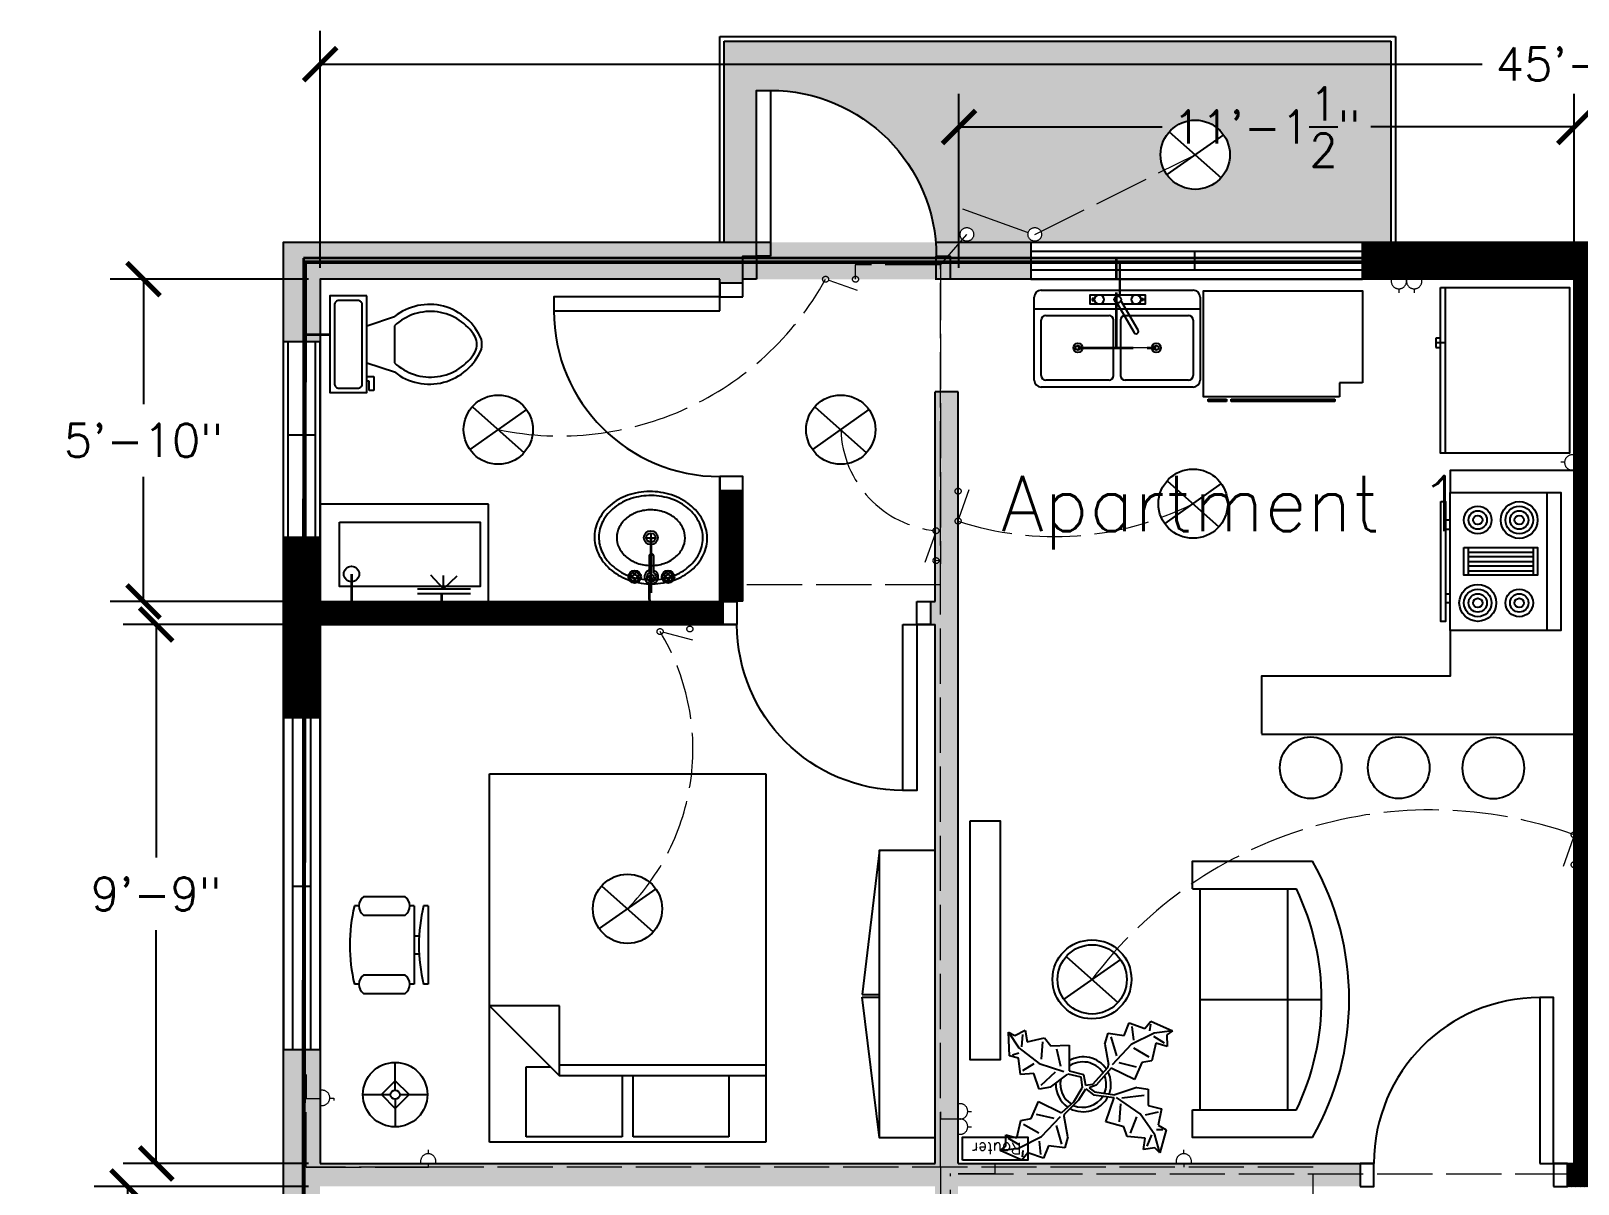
# Model space of a CAD drawing. Header units: inches. Extents: x 527 to 1250, y 344 to 878.
# Drawn here: x 580.6 to 916.4, y 627.3 to 877.7 of the extents above; entities that cross this region are included whole.
import ezdxf

# ---------------------------------------------------------------- set-up
doc = ezdxf.new("R2010")
doc.units = ezdxf.units.IN
doc.header["$MEASUREMENT"] = 0
doc.linetypes.add('ACAD_ISO02W100', pattern=[15, 12, -3])
for name, color, linetype in [('Blocks', 130, 'Continuous'), ('Dimensions', 1, 'Continuous'), ('Door', 6, 'Continuous'), ('Hatches', 3, 'Continuous'), ('Text', 2, 'Continuous'), ('water', 140, 'Continuous'), ('Window', 170, 'Continuous')]:
    doc.layers.add(name, color=color, linetype=linetype)
for name, color, linetype, lineweight in [('Drainage', 114, 'ACAD_ISO02W100', 20), ('Electrical', 30, 'ACAD_ISO02W100', 20), ('Internet', 190, 'ACAD_ISO02W100', 20), ('Soil pipe', 15, 'Continuous', 20)]:
    doc.layers.add(name, color=color, linetype=linetype, lineweight=lineweight)
doc.styles.get("Standard").update_dxf_attribs({"font": 'simplex.shx'})
doc.dimstyles.new('Dim', dxfattribs={"dimscale": 40, "dimtxt": 0.18, "dimasz": 0.18, "dimexe": 0.18, "dimexo": 0.0625, "dimgap": 0.09, "dimtad": 0, "dimtih": 1, "dimtoh": 1, "dimzin": 0, "dimdsep": 46, "dimlunit": 4, "dimtxsty": 'Standard', "dimblk": 'ARCHTICK', "dimcen": 0.09, "dimadec": 0, "dimazin": 0, "dimtfac": 1, "dimtofl": 0, "dimtmove": 0, "dimatfit": 3, "dimfxl": 1, "dimtolj": 1, "dimtzin": 0, "dimarcsym": 0})

# ---------------------------------------------------------------- blocks, each defined once
blk = doc.blocks.new('Door 1')
at = {"layer": 'Door'}
for points in [[(-6, 6), (-3, 6), (-3, 42), (-6, 42)], [(-6, 6), (-3, 6), (-3, 42), (-6, 42)], [(-6, 6), (-3, 6), (-3, 42), (-6, 42)], [(-45, 0.99), (-42, 0.99), (-42, 6), (-45, 6)], [(-3, 1), (0, 1), (0, 6), (-3, 6)]]:
    blk.add_lwpolyline(points, close=True, dxfattribs=at)
blk.add_arc((-6, 6), 36, 90, 180, dxfattribs=at)
blk.add_arc((-6, 6), 36, 90, 180, dxfattribs=at)
blk.add_arc((-6, 6), 36, 90, 180, dxfattribs=at)
blk = doc.blocks.new('Window 1')
at = {"layer": 'Window'}
for p, q in [((0, 7.99), (-72, 7.99)), ((-72, 7.99), (-72, 0)), ((0, 0), (0, 7.99)), ((0, 0), (0, 7.82)), ((0, 6), (-72, 6)), ((-36.5, 6), (-36.5, 2)), ((-72, 2), (0, 2)), ((-72, 0), (0, 0))]:
    blk.add_line(p, q, dxfattribs=at)
blk = doc.blocks.new('Window 2')
at = {"layer": 'Window'}
blk.add_line((-29.77, 7), (-29.77, 1), dxfattribs=at)
for points in [[(-50.02, 0), (-7.57, 0), (-7.57, 7.99), (-50.02, 7.99)], [(-50.02, 1), (-7.57, 1), (-7.57, 7), (-50.02, 7)]]:
    blk.add_lwpolyline(points, close=True, dxfattribs=at)
blk = doc.blocks.new('Toilet - top')
for p, q in [((9.5, -6), (9.5, -2)), ((-10, -8.5), (-8, -8.5)), ((-10, -9.5), (-10, -8.5)), ((-7, -9.5), (-10, -9.5)), ((-8, -8.5), (-8, -8)), ((-7, -8), (-7, -9.5)), ((-4, -8), (-6, -14)), ((4, -8), (6, -14)), ((4, -14), (-4, -14))]:
    blk.add_line(p, q)
blk.add_lwpolyline([(10.5, -8), (10.5, 0), (-10.5, 0), (-10.5, -8)], close=True)
for points in [[(-9.5, -2), (-9.5, -6)], [(8.5, -1), (-8.5, -1)], [(-8.5, -7), (8.5, -7)]]:
    blk.add_lwpolyline(points)
for centre, radius, start, end in [((-8.62, -1.88), 0.884, 81.8699, 188.1301), ((8.62, -1.88), 0.884, 351.8699, 98.1301), ((-8.62, -6.12), 0.884, 171.8699, 278.1301), ((8.62, -6.12), 0.884, 261.8699, 8.1301), ((3.52, -21.58), 12.17, 141.4691, 247.9714), ((4.2, -21.82), 11.33, 136.3677, 238.9468), ((-3.52, -21.58), 12.17, 292.0284, 38.5307), ((-4.2, -21.82), 11.33, 301.053, 43.6321), ((0, -27.88), 4, 245.7318, 294.2682), ((0, -29), 4, 254.8605, 285.1395)]:
    blk.add_arc(centre, radius, start, end)
blk = doc.blocks.new('A$C278E23AF')
blk.add_blockref('Toilet - top', (0, 0))
blk = doc.blocks.new('Sink - Oval top')
for p, q in [((-1, 0), (1, 0)), ((0, 1), (0, -1))]:
    blk.add_line(p, q)
at = {"linetype": 'Continuous'}
for points in [[(-12.23, 0.39, 0.117634), (-11.46, -3.36, 0.104469), (-8.88, -6.8, 0.090016), (-5.08, -9.07, 0.08192), (-0.32, -10.02, 0.08192), (4.49, -9.38, 0.090016), (8.42, -7.36, 0.104469), (11.22, -4.09, 0.117634), (12.23, -0.39, 0.117634), (11.46, 3.36, 0.104469), (8.88, 6.8, 0.090016), (5.08, 9.07, 0.08192), (0.32, 10.02, 0.08192), (-4.49, 9.38, 0.090016), (-8.42, 7.36, 0.104469), (-11.22, 4.09, 0.117634)], [(-11.29, 0.16, 0.118622), (-10.52, -3.25, 0.104678), (-8.07, -6.36, 0.089562), (-4.54, -8.37, 0.081185), (-0.13, -9.15, 0.081185), (4.3, -8.49, 0.089562), (7.89, -6.58, 0.104678), (10.42, -3.55, 0.118622), (11.29, -0.16, 0.118622), (10.52, 3.25, 0.104678), (8.07, 6.36, 0.089562), (4.54, 8.37, 0.081185), (0.13, 9.15, 0.081185), (-4.3, 8.49, 0.089562), (-7.89, 6.58, 0.104678), (-10.42, 3.55, 0.118622)], [(-7.42, 0.08, 0.118283), (-6.91, -2.17, 0.104607), (-5.29, -4.21, 0.089718), (-2.97, -5.53, 0.081436), (-0.07, -6.04, 0.081436), (2.84, -5.59, 0.089718), (5.2, -4.33, 0.104607), (6.86, -2.32, 0.118283), (7.42, -0.08, 0.118283), (6.91, 2.17, 0.104607), (5.29, 4.21, 0.089718), (2.97, 5.53, 0.081436), (0.07, 6.04, 0.081436), (-2.84, 5.59, 0.089718), (-5.2, 4.33, 0.104607), (-6.86, 2.32, 0.118283)]]:
    blk.add_lwpolyline(points, format="xyb", close=True, dxfattribs=at)
for radius in [1.5, 1]:
    blk.add_circle((0, 0), radius)
blk = doc.blocks.new('Bed - Queen')
at = {"linetype": 'Continuous'}
for p, q in [((0, -80.00003), (0, 0)), ((0, 0), (59.99999, 0)), ((59.99999, 0), (59.99999, -80.00003)), ((7.99999, -1.2), (28.79998, -1.2)), ((7.99999, -14.4), (7.99999, -1.2)), ((28.79998, -1.2), (28.79998, -14.4)), ((31.19999, -1.2), (51.99999, -1.2)), ((31.19999, -14.4), (31.19999, -1.2)), ((51.99999, -1.2), (51.99999, -16.4)), ((0, -14.4), (44.8, -14.4)), ((59.99999, -29.6), (44.8, -14.4)), ((44.8, -14.4), (44.8, -29.6)), ((51.99999, -16.4), (46.79936, -16.4)), ((44.8, -16.8), (0, -16.8)), ((44.8, -29.6), (59.99999, -29.6)), ((59.99999, -80.00003), (0, -80.00003))]:
    blk.add_line(p, q, dxfattribs=at)
blk = doc.blocks.new('Plant - Rubber or Philodendron')
at = {"linetype": 'Continuous'}
for p, q in [((8.8871, 10.7908), (9.9809, 13.4933)), ((9.9809, 13.4933), (13.3837, 12.301)), ((13.3837, 12.301), (14.68, 13.9039)), ((14.68, 13.9039), (19.3848, 11.8146)), ((-16.2005, 11.4774), (-13.9899, 8.1064)), ((-16.2005, 11.4774), (-14.8639, 10.7964)), ((-16.0159, 6.3329), (-16.2005, 11.4774)), ((-14.8639, 10.7964), (-12.6195, 11.8975)), ((-13.3174, 8.325), (-13.0735, 11.0065)), ((-12.6195, 11.8975), (-12.1909, 9.4345)), ((-12.1909, 9.4345), (-8.3829, 10.3)), ((-8.3829, 10.3), (-7.0549, 8.501)), ((4.6914, 8.8812), (5.3859, 11.2828)), ((5.3859, 11.2828), (8.8871, 10.7908)), ((5.9878, 10.4842), (7.1971, 6.3869)), ((15.3859, 11.3055), (10.3916, 8.7942)), ((10.5828, 12.6946), (10.8893, 9.7953)), ((14.5816, 13.2037), (14.3848, 11.8033)), ((15.2875, 10.6053), (17.5907, 9.2105)), ((19.3848, 11.8146), (15.3859, 11.3055)), ((19.3848, 11.8146), (18.1868, 10.9119)), ((18.1868, 10.9119), (18.1925, 8.4119)), ((-15.3434, 6.5514), (-13.9984, 6.9884)), ((-13.9899, 8.1064), (-9.5434, 4.7185)), ((-8.8369, 9.409), (-9.0894, 5.6095)), ((-7.0549, 8.501), (-3.0284, 8.6941)), ((-4.8529, 4.012), (-5.7184, 7.82)), ((-3.0284, 8.6941), (-3.0709, 3.1041)), ((4.6914, 8.8812), (5.5014, 4.4831)), ((10.3916, 8.7942), (6.2847, 4.4028)), ((14.2977, 6.1031), (10.9934, 7.9956)), ((15.7909, 9.1065), (14.8995, 5.3044)), ((18.1925, 8.4119), (15.7909, 9.1065)), ((-14.0069, 5.8704), (-16.0159, 6.3329)), ((-13.5868, 2.2894), (-14.0069, 5.8704)), ((-13.1329, 3.1804), (-10.6614, 4.727)), ((-9.5434, 4.7185), (-4.1917, 2.9888)), ((2.1141, 0.2298), (5.4346, 3.9146)), ((6.1032, 3.6844), (2.8262, -0.031)), ((5.4346, 3.9146), (5.5014, 4.4831)), ((11.1089, 1.1958), (6.1032, 3.6844)), ((7.7005, 4.8881), (11.5025, 3.9967)), ((12.7005, 4.8994), (11.1089, 1.1958)), ((14.8995, 5.3044), (12.7005, 4.8994)), ((-10.6784, 2.491), (-13.5868, 2.2894)), ((-9.5858, -0.8715), (-10.6784, 2.491)), ((-9.1318, 0.0195), (-5.9793, 2.9025)), ((-7.1228, -0.443), (-3.5248, 2.2131)), ((-3.5248, 2.2131), (-3.3011, 2.4355)), ((-3.3011, 2.4355), (-0.5306, 1.7947)), ((-3.0709, 3.1041), (0.0797, 2.3163)), ((-0.5306, 1.7947), (-0.2255, -0.5527)), ((-0.5306, 1.7947), (-0.5306, 1.7947)), ((0.0797, 2.3163), (0.4866, -0.031)), ((0.4866, -0.031), (2.1141, 0.2298)), ((-7.1228, -0.443), (-9.5858, -0.8715)), ((-4.0579, -6.2781), (-0.9375, -3.1608)), ((-2.019, -3.6148), (-0.2255, -0.5527)), ((-0.9375, -3.1608), (0.5883, -0.8135)), ((0.5883, -0.8135), (2.2447, -2.0916)), ((2.8262, -0.031), (1.3003, -0.5527)), ((1.3003, -0.5527), (2.4193, -1.4655)), ((2.2447, -2.0916), (6.7108, -2.6626)), ((2.4193, -1.4655), (6.895, -2.1175)), ((4.943, -7.9659), (6.7108, -2.6626)), ((11.6605, -0.5413), (6.895, -2.1175)), ((12.3677, -6.1981), (7.219, -2.6772)), ((8.3544, -2.7453), (13.1973, -2.1704)), ((11.6605, -0.5413), (14.1354, -0.8948)), ((14.1354, -0.8948), (14.1354, -4.4304)), ((-11.3237, -7.2629), (-9.7321, -3.5593)), ((-6.3237, -7.2516), (-10.1257, -6.3602)), ((-9.7321, -3.5593), (-4.7264, -6.0479)), ((-2.019, -3.6148), (-4.7264, -6.0479)), ((-4.1246, -6.8466), (-4.0579, -6.2781)), ((8.125, -4.0768), (7.7715, -7.9659)), ((15.5496, -10.7943), (12.3677, -6.1981)), ((16.2567, -5.8446), (13.4283, -6.5517)), ((14.1354, -4.4304), (16.9638, -5.1375)), ((16.9638, -5.1375), (16.2567, -8.673)), ((-14.4141, -11.4699), (-13.5228, -7.6679)), ((-13.5228, -7.6679), (-11.3237, -7.2629)), ((-12.921, -8.4665), (-9.6166, -10.359)), ((-9.0148, -11.1577), (-4.9047, -6.8122)), ((-4.611, -12.8477), (-5.8203, -8.7504)), ((-3.3146, -11.2447), (-4.1246, -6.8466)), ((8.8321, -9.0266), (4.943, -7.9659)), ((9.5392, -11.1479), (8.8321, -9.0266)), ((10.2463, -10.4408), (11.6605, -6.9053)), ((17.3174, -9.7337), (15.9032, -9.7337)), ((16.2567, -8.673), (18.0245, -9.7337)), ((18.0245, -9.7337), (16.6103, -14.6834)), ((-18.008, -14.1781), (-16.8101, -13.2754)), ((-16.8157, -10.7754), (-14.4141, -11.4699)), ((-16.8101, -13.2754), (-16.8157, -10.7754)), ((-13.9107, -12.9688), (-16.2139, -11.574)), ((-14.0091, -13.669), (-9.0148, -11.1577)), ((-9.206, -15.0581), (-9.5126, -12.1588)), ((-7.5103, -13.1543), (-8.6042, -15.8568)), ((-4.0092, -13.6463), (-7.5103, -13.1543)), ((-3.3146, -11.2447), (-4.0092, -13.6463)), ((13.4283, -11.5015), (9.5392, -11.1479)), ((13.0748, -13.9763), (13.4283, -11.5015)), ((14.8425, -10.7943), (13.7819, -13.2692)), ((16.6103, -14.6834), (15.5496, -10.7943)), ((-18.008, -14.1781), (-14.0091, -13.669)), ((-13.3032, -16.2674), (-18.008, -14.1781)), ((-12.0069, -14.6645), (-13.3032, -16.2674)), ((-13.2048, -15.5672), (-13.008, -14.1668)), ((-8.6042, -15.8568), (-12.0069, -14.6645)), ((15.5496, -13.6228), (13.0748, -13.9763)), ((16.6103, -14.6834), (15.5496, -13.6228))]:
    blk.add_line(p, q, dxfattribs=at)
for centre, radius, start, end in [((0, 0), 6.1275, 34.37569, 120.1028), ((-0.0601, -0.2075), 5.2461, 33.82192, 124.9414), ((0.0308, 0.1664), 6, 178.6147, 235.1169), ((0.0308, 0.1664), 5, 168.1647, 238.6725), ((-0.2664, 0.1682), 5.2775, 338.4094, 20.03007), ((-0.098, 0.1364), 6.1288, 341.2017, 26.09184), ((-0.0234, 0.3825), 6.1492, 242.5812, 331.2714), ((-0.1102, 0.4886), 5.2883, 247.3711, 327.472)]:
    blk.add_arc(centre, radius, start, end, dxfattribs=at)
blk = doc.blocks.new('Refrigerator-2 door - 36 in top')
for p, q in [((0, -26.999999), (36, -26.999999)), ((11, -27.999999), (11, -28.999999)), ((11, -28.999999), (13, -28.999999)), ((12, -26.999999), (12, -28.999999)), ((13, -28.999999), (13, -27.999999))]:
    blk.add_line(p, q)
blk.add_lwpolyline([(0, -27.999999), (0, 0), (36, 0), (36, -27.999999)], close=True)
blk = doc.blocks.new('A$C3CE5625D')
blk.add_blockref('Refrigerator-2 door - 36 in top', (0, 0))
blk = doc.blocks.new('Range-Oven - 30 in top')
for p, q in [((0, -3), (30, -3)), ((12, -6), (18, -6)), ((13, -20), (13, -6)), ((14, -6), (14, -20)), ((15, -20), (15, -6)), ((16, -6), (16, -20)), ((17, -20), (17, -6)), ((18, -20), (12, -20)), ((6, -24), (6, -25)), ((8, -25), (8, -24)), ((22, -25), (22, -24)), ((24, -24), (24, -25))]:
    blk.add_line(p, q)
for points in [[(0, -24), (0, 0), (30, 0), (30, -24)], [(12, -21), (12, -5), (18, -5), (18, -21)], [(2, -26), (2, -25), (28, -25), (28, -26)]]:
    blk.add_lwpolyline(points, close=True)
for centre, radius in [((6, -9), 4), ((6, -9), 3), ((24, -9), 3), ((6, -9), 2), ((6, -9), 1), ((24, -9), 2), ((24, -9), 1), ((6, -18), 3), ((6, -18), 2), ((24, -18), 4), ((24, -18), 3), ((24, -18), 2), ((6, -18), 1), ((24, -18), 1)]:
    blk.add_circle(centre, radius)
blk = doc.blocks.new('Chair - Desk')
at = {"linetype": 'Continuous'}
for p, q in [((-8.5, 0), (-8.5, -1)), ((-8.5, 0), (8.5, 0)), ((8.5, 0), (8.5, -1)), ((-8.5, -3), (-8.5, -4)), ((-8.5, -3), (8.5, -3)), ((-2, -3), (-2, -1.9355)), ((2, -1.9576), (2, -3)), ((8.5, -3), (8.5, -4)), ((-10.5, -5), (-10.5, -14)), ((-6.5, -14), (-6.5, -5)), ((6.5, -5), (6.5, -14)), ((10.5, -14), (10.5, -5)), ((-8.5, -15), (-8.5, -16)), ((8.5, -15), (8.5, -16))]:
    blk.add_line(p, q, dxfattribs=at)
for centre, radius, start, end in [((0, 34.625), 36.625, 256.5803, 283.4197), ((-8.5, -6.5), 2.5, 36.8699, 143.1301), ((8.5, -6.5), 2.5, 36.8699, 143.1301), ((-8.5, -12.5), 2.5, 216.8699, 323.1301), ((0, 19.625), 36.625, 256.5803, 283.4197), ((8.5, -12.5), 2.5, 216.8699, 323.1301)]:
    blk.add_arc(centre, radius, start, end, dxfattribs=at)
blk = doc.blocks.new('Sofa - Roundback Loveseat 5 ft.')
at = {"linetype": 'Continuous'}
for p, q in [((0, -32.44198), (0, -5.99998)), ((-24, -33.99998), (-24, -11.46958)), ((-23.9998, -13.38178), (23.99986, -13.38178)), ((24.00004, -33.99998), (24.00004, -11.46958)), ((-24, -32.44198), (24.00004, -32.44198))]:
    blk.add_line(p, q, dxfattribs=at)
for points in [[(-24, -33.99998), (-30, -33.99998), (-30, -7.99998)], [(30.00004, -7.99998), (30.00004, -33.99998), (24.00004, -33.99998)]]:
    blk.add_lwpolyline(points, dxfattribs=at)
for centre, radius, start, end in [((0, -60.24998), 60.24998, 60.13715, 119.8628), ((0, -61.38438), 55.38444, 64.32083, 115.6792)]:
    blk.add_arc(centre, radius, start, end, dxfattribs=at)
blk = doc.blocks.new('A$C481D0E73')
blk.add_blockref('Sofa - Roundback Loveseat 5 ft.', (0, 0))
blk = doc.blocks.new('Lamp - Table')
at = {"linetype": 'Continuous'}
for p, q in [((0, 7), (0, 1)), ((-1, 0), (-7, 0)), ((0, 3), (-3, 0)), ((-3, 0), (0, -3)), ((3, 0), (0, 3)), ((0, -3), (3, 0)), ((1, 0), (7, 0)), ((0, -1), (0, -7))]:
    blk.add_line(p, q, dxfattribs=at)
for radius in [7, 1]:
    blk.add_circle((0, 0), radius, dxfattribs=at)
blk = doc.blocks.new('Sink-double - 36 in top')
for p, q in [((-18, -4), (18, -4)), ((-0.75, -18.5), (-0.75, -6.5)), ((0.75, -6.5), (0.75, -18.5))]:
    blk.add_line(p, q)
for points in [[(-16.5, 0), (16.5, 0)], [(-18, -19.5), (-18, -1.5)], [(18, -1.5), (18, -19.5)], [(-16.5, -18.5), (-16.5, -6.5)], [(-15.5, -5.5), (-1.75, -5.5)], [(1.75, -5.5), (15.5, -5.5)], [(16.5, -6.5), (16.5, -18.5)], [(-1.75, -19.5), (-15.5, -19.5)], [(15.5, -19.5), (1.75, -19.5)], [(16.5, -21), (-16.5, -21)]]:
    blk.add_lwpolyline(points)
for centre, radius in [((-8.5, -12.5), 1), ((-8.5, -12.5), 0.5), ((8.5, -12.5), 1), ((8.5, -12.5), 0.5)]:
    blk.add_circle(centre, radius)
for centre, radius, start, end in [((-16.5, -1.5), 1.5, 90, 180), ((16.5, -1.5), 1.5, 0, 90), ((-15.5, -6.5), 1, 90, 180), ((-1.75, -6.5), 1, 0, 90), ((1.75, -6.5), 1, 90, 180), ((15.5, -6.5), 1, 0, 90), ((-16.5, -19.5), 1.5, 180, 270), ((-15.5, -18.5), 1, 180, 270), ((-1.75, -18.5), 1, 270, 0), ((1.75, -18.5), 1, 180, 270), ((15.5, -18.5), 1, 270, 0), ((16.5, -19.5), 1.5, 270, 0)]:
    blk.add_arc(centre, radius, start, end)
blk = doc.blocks.new('Faucet - Bathroom top')
for p, q in [((-4.107, 0.125), (-4.375, 0.125)), ((-3.75, 0.4788), (-3.75, 0.75)), ((-3.5, 0.482), (-3.5, 0.75)), ((-3.1461, 0.125), (-2.875, 0.125)), ((3.143, 0.125), (2.875, 0.125)), ((3.5, 0.4788), (3.5, 0.75)), ((3.75, 0.482), (3.75, 0.75)), ((4.1039, 0.125), (4.375, 0.125)), ((-4.1039, -0.125), (-4.375, -0.125)), ((-3.75, -0.4821), (-3.75, -0.75)), ((-3.5, -0.4789), (-3.5, -0.75)), ((-3.143, -0.125), (-2.875, -0.125)), ((-0.5, -0.8639), (-0.5, -4.5)), ((0.5, -4.5), (0.5, -0.8631)), ((3.1461, -0.125), (2.875, -0.125)), ((3.5, -0.4821), (3.5, -0.75)), ((3.75, -0.4789), (3.75, -0.75)), ((4.107, -0.125), (4.375, -0.125))]:
    blk.add_line(p, q)
for centre, radius in [((-3.625, 0), 1.375), ((-4.625, 0), 0.2795), ((-3.625, 0), 0.5), ((-3.625, 1), 0.2795), ((-2.625, 0), 0.2795), ((0, 0), 0.5), ((3.625, 0), 1.375), ((2.625, 0), 0.2795), ((3.625, 0), 0.5), ((3.625, 1), 0.2795), ((4.625, 0), 0.2795), ((-3.625, -1), 0.2795), ((3.625, -1), 0.2795)]:
    blk.add_circle(centre, radius)
for centre, radius, start, end in [((-3.625, 0), 1, 105.2407, 164.2093), ((-3.625, 0), 1, 16.44125, 74.07887), ((0, 0), 1.5, 289.6514, 250.3603), ((0, 0), 1, 300.3431, 239.7554), ((3.625, 0), 1, 106.12, 164.0884), ((3.625, 0), 1, 16.23422, 73.90469), ((-3.625, 0), 1, 196.2342, 253.9047), ((-3.625, 0), 1, 286.12, 344.0884), ((3.625, 0), 1, 196.4413, 254.0789), ((3.625, 0), 1, 285.2407, 344.2093), ((0, -4.5), 0.5, 180, 0)]:
    blk.add_arc(centre, radius, start, end)
blk = doc.blocks.new('A$C04D30047')
blk.add_blockref('Faucet - Bathroom top', (0, 0))
blk = doc.blocks.new('Faucet - kit sink top')
for p, q in [((-5.5, -0.75), (-5.5, -1.25)), ((-4.94278, -0.75), (-5.5, -0.75)), ((-5.5, -1.25), (-4.94278, -1.25)), ((-0.14775, -1.7441), (3.56698, -8.1782)), ((4.43301, -7.6782), (0.71828, -1.2441)), ((4.94278, -0.75), (5.5, -0.75)), ((5.5, -1.25), (4.94278, -1.25)), ((5.5, -0.75), (5.5, -1.25))]:
    blk.add_line(p, q)
blk.add_lwpolyline([(-0.00587, -2), (-6, -2), (-6, 0), (6, 0), (6, -2), (1.15195, -2)])
for centre, radius in [((-4, -1), 1), ((4, -1), 1), ((0, -1), 0.75)]:
    blk.add_circle(centre, radius)
blk.add_arc((4, -7.9282), 0.5, 210, 30)
blk = doc.blocks.new('Base Cabinet 1 Door - side')
for p, q in [((-24, 33.5), (-23.5, 33.5)), ((-24, 29.5), (-24, 33.5)), ((-23.5, 33.5), (-23.5, 29.5)), ((-23.5, 29.5), (-24, 29.5)), ((-24, 6), (-24, 28.5)), ((-24, 28.5), (-23.5, 28.5)), ((-23.5, 28.5), (-23.5, 6)), ((-23.5, 6), (-24, 6)), ((-20, 5), (-23, 5)), ((-20, 0), (-20, 5))]:
    blk.add_line(p, q)
blk.add_lwpolyline([(-23, 5), (-23, 34.5), (0, 34.5), (0, 0), (-20, 0)])
blk = doc.blocks.new('_ArchTick')
at = {"color": 0, "linetype": 'ByBlock', "const_width": 0.15}
blk.add_lwpolyline([(-0.5, -0.5), (0.5, 0.5)], dxfattribs=at)
blk = doc.blocks.new('*D33')
at = {"layer": 'Defpoints', "color": 0, "transparency": 16777216}
for p in [(643.37, 823.78), (605.02, 753.8), (643.37, 753.8)]:
    blk.add_point(p, dxfattribs=at)
at = {"layer": 'Dimensions', "color": 0, "lineweight": -2, "transparency": 16777216}
for p, q in [((640.87, 823.78), (597.82, 823.78)), ((605.02, 823.78), (605.02, 796.68)), ((605.02, 753.8), (605.02, 780.91)), ((640.87, 753.8), (597.82, 753.8))]:
    blk.add_line(p, q, dxfattribs=at)
at = {"layer": 'Dimensions', "color": 0, "lineweight": -2, "transparency": 16777216, "xscale": 7.199999999999999, "yscale": 7.199999999999999, "zscale": 7.199999999999999}
for p, rotation in [((605.02, 823.78), 90), ((605.02, 753.8), 270)]:
    blk.add_blockref('_ArchTick', p, dxfattribs=dict(at, rotation=rotation))
at = {"layer": 'Dimensions', "color": 0, "transparency": 16777216, "insert": (605.02, 788.79), "char_height": 7.2, "attachment_point": 5}
blk.add_mtext('\\A1;5\'-10"', dxfattribs=at)
blk = doc.blocks.new('*D34')
at = {"layer": 'Defpoints', "color": 0, "transparency": 16777216}
for p in [(643.37, 748.8), (607.79, 631.82), (643.37, 631.82)]:
    blk.add_point(p, dxfattribs=at)
at = {"layer": 'Dimensions', "color": 0, "lineweight": -2, "transparency": 16777216}
for p, q in [((640.87, 748.8), (600.59, 748.8)), ((607.79, 748.8), (607.79, 698.2)), ((607.79, 631.82), (607.79, 682.43)), ((640.87, 631.82), (600.59, 631.82))]:
    blk.add_line(p, q, dxfattribs=at)
at = {"layer": 'Dimensions', "color": 0, "lineweight": -2, "transparency": 16777216, "xscale": 7.199999999999999, "yscale": 7.199999999999999, "zscale": 7.199999999999999}
for p, rotation in [((607.79, 748.8), 90), ((607.79, 631.82), 270)]:
    blk.add_blockref('_ArchTick', p, dxfattribs=dict(at, rotation=rotation))
at = {"layer": 'Dimensions', "color": 0, "transparency": 16777216, "insert": (607.79, 690.31), "char_height": 7.2, "attachment_point": 5}
blk.add_mtext('\\A1;9\'-9"', dxfattribs=at)
blk = doc.blocks.new('*D35')
at = {"layer": 'Defpoints', "color": 0, "transparency": 16777216}
for p in [(643.37, 626.82), (601.56, 475.2), (643.37, 475.2)]:
    blk.add_point(p, dxfattribs=at)
at = {"layer": 'Dimensions', "color": 0, "lineweight": -2, "transparency": 16777216}
for p, q in [((640.87, 626.82), (594.36, 626.82)), ((601.56, 626.82), (601.56, 563.01)), ((601.56, 475.2), (601.56, 539.01)), ((640.87, 475.2), (594.36, 475.2))]:
    blk.add_line(p, q, dxfattribs=at)
at = {"layer": 'Dimensions', "color": 0, "lineweight": -2, "transparency": 16777216, "xscale": 7.199999999999999, "yscale": 7.199999999999999, "zscale": 7.199999999999999}
for p, rotation in [((601.56, 626.82), 90), ((601.56, 475.2), 270)]:
    blk.add_blockref('_ArchTick', p, dxfattribs=dict(at, rotation=rotation))
at = {"layer": 'Dimensions', "color": 0, "transparency": 16777216, "insert": (601.56, 551.01), "char_height": 7.2, "attachment_point": 5}
blk.add_mtext('\\A1;12\'-7{\\H1x;\\S1/2;}"', dxfattribs=at)
blk = doc.blocks.new('*D37')
at = {"layer": 'Defpoints', "color": 0, "transparency": 16777216}
for p in [(782.02, 856.83), (782.02, 823.78), (915.55, 823.78)]:
    blk.add_point(p, dxfattribs=at)
at = {"layer": 'Dimensions', "color": 0, "lineweight": -2, "transparency": 16777216}
for p, q in [((782.02, 826.28), (782.02, 864.03)), ((915.55, 826.28), (915.55, 864.03)), ((782.02, 856.83), (826.15, 856.83)), ((915.55, 856.83), (871.41, 856.83))]:
    blk.add_line(p, q, dxfattribs=at)
at = {"layer": 'Dimensions', "color": 0, "lineweight": -2, "transparency": 16777216, "xscale": 7.199999999999999, "yscale": 7.199999999999999, "zscale": 7.199999999999999, "rotation": 180}
blk.add_blockref('_ArchTick', (782.02, 856.83), dxfattribs=at)
at = {"layer": 'Dimensions', "color": 0, "lineweight": -2, "transparency": 16777216, "xscale": 7.199999999999999, "yscale": 7.199999999999999, "zscale": 7.199999999999999}
blk.add_blockref('_ArchTick', (915.55, 856.83), dxfattribs=at)
at = {"layer": 'Dimensions', "color": 0, "transparency": 16777216, "insert": (848.78, 856.83), "char_height": 7.2, "attachment_point": 5}
blk.add_mtext('\\A1;11\'-1{\\H1x;\\S1/2;}"', dxfattribs=at)
blk = doc.blocks.new('*D40')
at = {"layer": 'Defpoints', "color": 0, "transparency": 16777216}
for p in [(643.37, 870.49), (643.37, 823.78), (1194.37, 823.78)]:
    blk.add_point(p, dxfattribs=at)
at = {"layer": 'Dimensions', "color": 0, "lineweight": -2, "transparency": 16777216}
for p, q in [((643.37, 826.28), (643.37, 877.69)), ((1194.37, 826.28), (1194.37, 877.69)), ((643.37, 870.49), (895.56, 870.49)), ((1194.37, 870.49), (942.19, 870.49))]:
    blk.add_line(p, q, dxfattribs=at)
at = {"layer": 'Dimensions', "color": 0, "lineweight": -2, "transparency": 16777216, "xscale": 7.199999999999999, "yscale": 7.199999999999999, "zscale": 7.199999999999999, "rotation": 180}
blk.add_blockref('_ArchTick', (643.37, 870.49), dxfattribs=at)
at = {"layer": 'Dimensions', "color": 0, "lineweight": -2, "transparency": 16777216, "xscale": 7.199999999999999, "yscale": 7.199999999999999, "zscale": 7.199999999999999}
blk.add_blockref('_ArchTick', (1194.37, 870.49), dxfattribs=at)
at = {"layer": 'Dimensions', "color": 0, "transparency": 16777216, "insert": (918.87, 870.49), "char_height": 7.2, "attachment_point": 5}
blk.add_mtext('\\A1;45\'-11"', dxfattribs=at)
blk = doc.blocks.new('Switch - SPST Open')
at = {"color": 7}
blk.add_line((0.027156, -0.00762), (0.264557, -0.092586), dxfattribs=at)
for centre in [(0, 0), (0.25, 0)]:
    blk.add_circle(centre, 0.025, dxfattribs=at)

msp = doc.modelspace()

# ---------------------------------------------------------------- hatches: boundary and pattern name
h = msp.add_hatch()
h.set_pattern_fill('AR-PARQ1', color=256)
h.paths.add_polyline_path([(875.773, 875.448), (731.088, 875.448), (731.088, 831.78), (738.088, 831.78), (738.088, 864.776), (741.088, 864.776, -0.3899537), (776.962, 831.78), (782.234, 831.78), (782.77, 832.398, -0.2174421), (782.262, 833.511, -1), (785.208, 833.511, -0.6427886), (782.77, 832.398), (782.234, 831.78), (875.773, 831.78)])
h.paths.add_polyline_path([(799.787, 834.167), (826.558, 847.464, -0.1157668), (825.774, 850.807, -1), (840.805, 850.807, -0.7924892), (826.558, 847.464), (799.787, 834.167, -0.1157668), (799.941, 833.511, -1), (796.995, 833.511, -0.7924892)], flags=16)
h.paths.add_polyline_path([(1111.09, 873.433), (964.43, 873.433), (964.43, 831.78), (1037.463, 831.78, -0.1149744), (1037.58, 832.281), (1018.009, 841.927, -0.7937631), (1003.752, 845.249, -1), (1018.783, 845.249, -0.1149744), (1018.009, 841.927), (1037.58, 832.281, -0.7937631), (1039.732, 831.78), (1042.148, 831.78), (1048.81, 831.78, -1), (1051.08, 831.78), (1060.27, 831.78, -0.3898823), (1096.144, 864.767), (1099.144, 864.767), (1099.144, 831.78), (1111.09, 831.78)])
h.paths.add_polyline_path([(1249.039, 587.836), (1202.373, 587.836), (1202.373, 516.836), (1202.373, 508.85, -0.3087965), (1202.993, 508.426), (1224.44, 516.813, -0.0927583), (1223.932, 519.531, -1), (1238.963, 519.531, -0.8302309), (1224.44, 516.813), (1202.993, 508.426, -0.5281214), (1202.373, 507.518), (1202.373, 502.188, -0.4142136), (1203.039, 501.522, -0.4142136), (1202.373, 500.856), (1202.373, 490.567, -0.3895592), (1235.32, 454.696), (1235.32, 451.696), (1202.373, 451.696), (1202.373, 436.924), (1249.039, 436.924)])
at = {"layer": 'Hatches'}
h = msp.add_hatch(color=256, dxfattribs=at)
h.dxf.hatch_style = 1
h.paths.add_polyline_path([(797.607, 831.78), (635.373, 831.78), (635.373, 810.203), (643.373, 810.203), (643.373, 823.78), (730.088, 823.78), (730.088, 822.944), (735.088, 822.944), (735.088, 823.78), (776.829, 823.78), (797.607, 823.78)])
h.paths.add_polyline_path([(869.079, 631.82), (781.829, 631.82), (781.829, 799.335), (776.829, 799.335), (776.829, 753.798), (775.837, 753.798), (775.837, 748.802), (776.829, 748.802), (776.829, 631.82), (643.373, 631.82), (643.373, 656.531), (635.373, 656.531), (635.373, 599.49), (643.373, 599.49), (643.373, 626.82), (776.829, 626.82), (776.829, 523.202), (781.829, 523.202), (781.829, 626.82), (869.079, 626.82)])
h = msp.add_hatch(dxfattribs=at)
h.set_pattern_fill('ANSI31', color=256)
h.paths.add_polyline_path([(730.837, 753.87), (733.837, 753.866), (735.088, 753.866), (735.088, 777.944), (730.088, 777.944), (730.088, 753.802), (643.373, 753.802), (643.373, 767.762), (635.373, 767.762), (635.373, 728.531), (643.373, 728.531), (643.373, 748.802), (730.837, 748.861)])
h.paths.add_polyline_path([(920.545, 823.78), (970.148, 823.78), (970.148, 831.78), (869.607, 831.78), (869.607, 823.78), (915.545, 823.78), (915.545, 782.285), (915.545, 631.82), (914.079, 631.82), (914.079, 626.82), (920.545, 626.82), (920.545, 632.82)])

# ---------------------------------------------------------------- linework, layer by layer
for p, q in [((730.088, 831.78), (730.088, 876.448)), ((730.088, 876.448), (730.088, 876.448)), ((730.088, 876.448), (876.773, 876.448)), ((876.773, 876.448), (876.773, 831.78)), ((731.088, 875.448), (875.773, 875.448)), ((731.088, 831.78), (731.088, 875.448)), ((875.773, 875.448), (875.773, 831.78)), ((730.088, 819.944), (730.088, 823.78)), ((735.088, 819.944), (735.088, 823.78)), ((915.545, 631.82), (915.545, 823.78)), ((776.829, 753.798), (776.829, 799.335)), ((781.829, 799.335), (776.829, 799.335)), ((781.829, 631.82), (781.829, 799.335)), ((730.088, 753.802), (730.088, 780.944)), ((735.088, 753.866), (735.088, 780.944)), ((643.373, 753.802), (730.088, 753.802)), ((735.088, 753.866), (733.837, 753.866)), ((772.837, 753.798), (776.829, 753.798)), ((643.373, 748.802), (733.837, 748.863)), ((643.373, 748.802), (733.837, 748.802)), ((769.837, 748.802), (776.829, 748.802)), ((776.829, 631.82), (776.829, 748.802)), ((764.78, 699.799), (764.78, 699.799)), ((643.373, 631.82), (776.829, 631.82)), ((781.829, 631.82), (872.079, 631.82)), ((781.829, 631.82), (872.079, 631.82)), ((911.079, 631.82), (915.545, 631.82))]:
    msp.add_line(p, q)
for points in [[(741.088, 831.78), (635.373, 831.78), (635.373, 343.78), (954.443, 343.78)], [(741.088, 831.78), (635.373, 831.78), (635.373, 343.78), (954.443, 343.78)], [(1060.27, 831.78), (776.962, 831.78)], [(1060.27, 831.78), (776.962, 831.78)], [(730.088, 823.78), (643.373, 823.78), (643.373, 753.802)], [(738.088, 823.78), (735.088, 823.78)], [(915.545, 823.78), (776.829, 823.78)], [(915.545, 823.78), (915.545, 782.285), (888.628, 782.285), (888.611, 777.503)], [(835.107, 800.901), (835.107, 800.963)], [(643.373, 748.802), (643.373, 631.82)], [(888.611, 747.503), (888.611, 737.62), (847.64, 737.62), (847.64, 725.154)], [(847.64, 725.015), (915.545, 725.015)]]:
    msp.add_lwpolyline(points)
msp.add_lwpolyline([(782.762, 632.543), (782.762, 637.484), (796.971, 637.484), (796.971, 632.543)], close=True)
at = {"layer": 'Blocks'}
for p, q in [((839.415, 855.162), (827.131, 846.499)), ((827.667, 855.794), (838.888, 845.793)), ((676.408, 796.111), (687.629, 786.109)), ((750.736, 796.111), (761.957, 786.109)), ((688.157, 795.478), (675.873, 786.815)), ((762.485, 795.478), (750.201, 786.815)), ((838.949, 779.396), (826.665, 770.733)), ((827.2, 780.029), (838.421, 770.027)), ((679.912, 774.945), (643.373, 774.945)), ((679.912, 753.802), (679.912, 774.945)), ((670.116, 756.581), (667.42, 759.511)), ((670.116, 756.581), (670.116, 759.444)), ((673.046, 759.277), (670.116, 756.581)), ((664.49, 756.581), (675.968, 756.581)), ((664.49, 756.581), (670.116, 756.581)), ((664.49, 755.543), (675.968, 755.543)), ((670.116, 756.581), (670.116, 756.581)), ((764.78, 699.799), (761.008, 668.473)), ((764.78, 699.799), (764.78, 699.799)), ((704.459, 692.085), (715.68, 682.083)), ((716.208, 691.452), (703.924, 682.789)), ((817.044, 676.119), (804.76, 667.456)), ((805.296, 676.752), (816.517, 666.75)), ((761.008, 668.473), (764.78, 668.473)), ((764.78, 637.365), (761.008, 667.885)), ((761.008, 667.885), (761.008, 667.885)), ((761.008, 667.885), (764.78, 667.885))]:
    msp.add_line(p, q, dxfattribs=at)
msp.add_lwpolyline([(781.829, 799.335), (781.829, 799.335)], dxfattribs=at)
msp.add_lwpolyline([(781.829, 799.335), (781.829, 799.335)], dxfattribs=at)
for points in [[(647.537, 771.038), (678.126, 771.038), (678.126, 757.085), (647.537, 757.085)], [(784.434, 706.194), (790.923, 706.194), (790.923, 654.307), (784.434, 654.307)], [(776.768, 699.799), (776.768, 637.365), (764.78, 637.365), (764.78, 699.799)]]:
    msp.add_lwpolyline(points, close=True, dxfattribs=at)
for centre, radius in [((833.29, 850.807), 7.516), ((682.031, 791.124), 7.516), ((756.359, 791.124), 7.516), ((832.823, 775.042), 7.516), ((650.171, 759.781), 1.672), ((858.351, 717.713), 6.686), ((877.451, 717.713), 6.686), ((897.99, 717.639), 6.686), ((710.082, 687.098), 7.516), ((810.881, 671.773), 8.571), ((810.918, 671.765), 7.516)]:
    msp.add_circle(centre, radius, dxfattribs=at)
at = {"layer": 'Drainage', "lineweight": 35}
for p, q in [((816.171, 808.88), (816.171, 828.346)), ((807.839, 808.88), (824.839, 808.88))]:
    msp.add_line(p, q, dxfattribs=at)
at = {"layer": 'Drainage'}
msp.add_line((824.839, 808.88), (816.171, 808.88), dxfattribs=at)
at = {"layer": 'Drainage', "lineweight": 35}
for points in [[(715.15, 767.665), (715.15, 751.303), (639.726, 751.303)], [(650.171, 759.781), (650.171, 751.303)]]:
    msp.add_lwpolyline(points, dxfattribs=at)
at = {"layer": 'Electrical'}
for p, q in [((798.468, 833.511), (833.29, 850.807)), ((833.253, 850.816), (833.29, 850.807)), ((778.002, 826.9), (783.735, 833.511)), ((783.735, 833.511), (783.735, 833.511)), ((778.002, 826.9), (759.502, 826.9)), ((759.502, 826.9), (759.502, 823.78)), ((778.002, 630.966), (778.002, 826.9)), ((778.002, 826.9), (778.002, 826.9)), ((778.002, 826.9), (778.002, 765.991)), ((778.002, 826.9), (778.002, 762)), ((918.802, 827.719), (878.861, 827.719)), ((878.861, 827.719), (878.861, 823.78)), ((879.105, 823.78), (875.891, 823.78)), ((879.105, 823.78), (879.105, 823.78)), ((882.42, 823.78), (879.207, 823.78)), ((882.42, 823.78), (882.42, 823.78)), ((877.458, 821.692), (877.458, 820.845)), ((880.773, 821.692), (880.773, 820.845)), ((913.458, 784.035), (912.61, 784.035)), ((915.545, 785.703), (915.545, 785.703)), ((915.545, 782.388), (915.545, 785.601)), ((918.802, 784.772), (915.545, 784.772)), ((915.545, 782.388), (915.545, 782.388)), ((778.002, 762.656), (776.829, 762.689)), ((778.002, 762), (778.002, 762.656)), ((732.499, 757.395), (729.589, 752.125)), ((778.002, 757.395), (732.499, 757.395)), ((729.589, 752.125), (723.615, 752.125)), ((723.615, 752.125), (723.615, 748.49)), ((918.802, 696.512), (915.545, 696.504)), ((640.309, 630.966), (640.309, 651.082)), ((640.309, 651.082), (640.309, 645.919)), ((640.309, 645.919), (643.373, 645.919)), ((643.373, 647.656), (643.373, 647.656)), ((643.373, 647.656), (643.373, 644.443)), ((645.46, 646.009), (646.308, 646.009)), ((646.308, 646.009), (646.308, 645.488)), ((781.829, 644.721), (781.829, 644.721)), ((781.829, 644.721), (781.829, 641.507)), ((643.373, 644.341), (643.373, 644.341)), ((778.002, 642.996), (778.002, 641.506)), ((778.002, 641.506), (781.829, 641.507)), ((781.829, 641.405), (781.829, 641.405)), ((781.829, 641.405), (781.829, 638.192)), ((783.916, 643.074), (784.764, 643.074)), ((783.916, 639.758), (784.764, 639.758)), ((666.872, 633.908), (666.872, 634.756)), ((830.841, 633.908), (830.841, 634.756)), ((665.225, 631.82), (665.225, 631.82)), ((665.225, 631.82), (668.438, 631.82)), ((666.867, 630.966), (666.867, 631.82)), ((668.54, 631.82), (668.54, 631.82)), ((829.194, 631.82), (829.194, 631.82)), ((829.194, 631.82), (832.407, 631.82)), ((830.861, 630.966), (830.861, 631.82)), ((832.509, 631.82), (832.509, 631.82)), ((858.876, 630.966), (640.309, 630.966)), ((640.309, 630.966), (666.867, 630.966)), ((666.867, 630.966), (655.543, 630.966)), ((858.876, 630.966), (778.002, 630.966)), ((778.002, 630.966), (778.002, 564.983)), ((858.876, 482.582), (858.876, 630.966))]:
    msp.add_line(p, q, dxfattribs=at)
for centre, radius, start, end in [((695.416, 855.607), 65.857, 258.24079, 331.10045), ((877.498, 823.354), 1.662, 165.15586, 14.84414), ((880.814, 823.354), 1.662, 165.15586, 14.84414), ((779.158, 791.892), 22.812, 181.93072, 264.63971), ((915.119, 783.994), 1.662, 75.15586, 284.84414), ((802.745, 834.766), 66.846, 251.76567, 296.70493), ((674.966, 721.754), 49.306, 315.35376, 31.18191), ((884.479, 616.524), 92.028, 70.27132, 143.10483), ((643.798, 646.049), 1.662, 255.15586, 104.84414), ((782.255, 643.114), 1.662, 255.15586, 104.84414), ((782.255, 639.799), 1.662, 255.15586, 104.84414), ((666.832, 632.246), 1.662, 345.15586, 194.84414), ((830.8, 632.246), 1.662, 345.15586, 194.84414)]:
    msp.add_arc(centre, radius, start, end, dxfattribs=at)
at = {"layer": 'Internet'}
for points in [[(789.771, 631.82), (789.771, 629.559), (781.829, 629.559), (812.752, 629.559), (1057.344, 629.559)], [(754.585, 584.057), (780.164, 584.057), (780.164, 629.609)]]:
    msp.add_lwpolyline(points, dxfattribs=at)
at = {"layer": 'Soil pipe', "lineweight": 35}
for p, q in [((639.786, 828.346), (639.526, 494.02)), ((1198.167, 828.346), (639.786, 828.346))]:
    msp.add_line(p, q, dxfattribs=at)
at = {"layer": 'water', "lineweight": 53}
msp.add_line((639.448, 347.968), (640.121, 827.473), dxfattribs=at)
at = {"layer": 'water', "lineweight": 50}
for p, q in [((640.121, 827.473), (1198.105, 827.473)), ((640.121, 827.473), (816.9, 827.473)), ((640.121, 750.776), (669.761, 750.776))]:
    msp.add_line(p, q, dxfattribs=at)
at = {"layer": 'water'}
for p, q in [((640.121, 827.473), (640.121, 811.794)), ((816.9, 820.38), (816.9, 820.38))]:
    msp.add_line(p, q, dxfattribs=at)
at = {"layer": 'water', "lineweight": 30}
msp.add_line((816.9, 827.473), (816.9, 820.38), dxfattribs=at)
at = {"layer": 'water', "lineweight": 35}
for p, q in [((640.121, 811.794), (645.498, 811.794)), ((669.761, 750.776), (669.761, 755.543))]:
    msp.add_line(p, q, dxfattribs=at)
msp.add_lwpolyline([(640.121, 827.473), (640.121, 750.776), (714.921, 750.776), (714.828, 757.65)], dxfattribs=at)

# ---------------------------------------------------------------- block references
at = {"layer": 'Blocks'}
for name, p, rotation in [('A$C278E23AF', (645.498, 809.655), 90), ('Base Cabinet 1 Door - side', (869.607, 821.268), 90), ('A$C3CE5625D', (914.501, 821.98), 270), ('Range-Oven - 30 in top', (912.611, 777.503), 270), ('A$C04D30047', (715.269, 759.169), 180), ('Bed - Queen', (740.101, 636.416), 180), ('A$C481D0E73', (866.715, 667.42), 270), ('Chair - Desk', (666.803, 679.217), 270.000022193699), ('Lamp - Table', (659.656, 646.752), 90)]:
    msp.add_blockref(name, p, dxfattribs=dict(at, rotation=rotation))
for name, p in [('Sink-double - 36 in top', (816.339, 821.38)), ('Faucet - kit sink top', (816.459, 820.38)), ('Sink - Oval top', (715.15, 767.665)), ('Plant - Rubber or Philodendron', (808.977, 648.811))]:
    msp.add_blockref(name, p, dxfattribs=at)
at = {"layer": 'Door', "xscale": -1}
msp.add_blockref('Door 1', (735.088, 822.776), dxfattribs=at)
at = {"layer": 'Electrical'}
for p, xscale, yscale, zscale, rotation in [((798.468, 833.511), 58.93163267642739, 58.93163267642739, 58.93163267642739, 180), ((781.829, 771.276), 25.96288099777057, 25.96288099777057, 25.96288099777057, 90), ((777.027, 769.18), 25.96288099777057, 25.96288099777057, 25.96288099777057, 270), ((717.148, 747.283), 25.96288099777057, 25.96288099777057, 25.96288099777057, 4.934074179485174), ((915.545, 703.15), 25.96288099777057, 25.96288099777057, 25.96288099777057, 270)]:
    msp.add_blockref('Switch - SPST Open', p, dxfattribs=dict(at, xscale=xscale, yscale=yscale, zscale=zscale, rotation=rotation))
at = {"layer": 'Electrical', "xscale": 25.96288099777057, "yscale": 25.96288099777057, "zscale": 25.96288099777057}
msp.add_blockref('Switch - SPST Open', (753.072, 823.78), dxfattribs=at)
at = {"layer": 'Window'}
for name, p in [('Window 1', (869.607, 823.792)), ('Door 1', (914.079, 625.82))]:
    msp.add_blockref(name, p, dxfattribs=at)
for name, p, rotation in [('Door 1', (736.091, 822.944), 90), ('Window 2', (635.373, 760.187), 270), ('Window 1', (643.373, 728.531), 90)]:
    msp.add_blockref(name, p, dxfattribs=dict(at, rotation=rotation))
at = {"layer": 'Window', "xscale": -1, "rotation": 180}
msp.add_blockref('Door 1', (775.837, 754.802), dxfattribs=at)

# ---------------------------------------------------------------- texts
at = {"insert": (795.544, 633.829), "char_height": 2.4396, "attachment_point": 1, "rotation": 180}
msp.add_mtext_dynamic_manual_height_columns('Router', width=14.09999, gutter_width=0.203, heights=[0], dxfattribs=at)
at = {"layer": 'Text', "insert": (791.201, 781.075), "char_height": 12, "attachment_point": 1}
msp.add_mtext_dynamic_manual_height_columns('Apartment 1', width=99.1474, gutter_width=1, heights=[0], dxfattribs=at)

# ---------------------------------------------------------------- dimensions: what is measured, and where the dimension line sits
at = {"layer": 'Dimensions'}
for base, p1, p2, picture, middle in [((643.373, 870.487), (1194.373, 823.78), (643.373, 823.78), '*D40', (918.873, 870.487)), ((782.0203, 856.8279), (915.5451, 823.7799), (782.0203, 823.7799), '*D37', (848.7827, 856.8279))]:
    dim = msp.add_linear_dim(base=base, p1=p1, p2=p2, dimstyle='Dim', dxfattribs=at)
    dim.commit()
    dim.dimension.update_dxf_attribs({"geometry": picture, "text_midpoint": middle, "dimtype": 160})
for base, p1, p2, picture, middle in [((605.024, 753.802), (643.373, 823.78), (643.373, 753.802), '*D33', (605.024, 788.791)), ((607.795, 631.82), (643.373, 748.802), (643.373, 631.82), '*D34', (607.795, 690.311)), ((601.556, 475.202), (643.373, 626.82), (643.373, 475.202), '*D35', (601.556, 551.011))]:
    dim = msp.add_linear_dim(base=base, p1=p1, p2=p2, angle=90, dimstyle='Dim', dxfattribs=at)
    dim.commit()
    dim.dimension.update_dxf_attribs({"geometry": picture, "text_midpoint": middle, "dimtype": 160})

doc.saveas('drawing.dxf')
